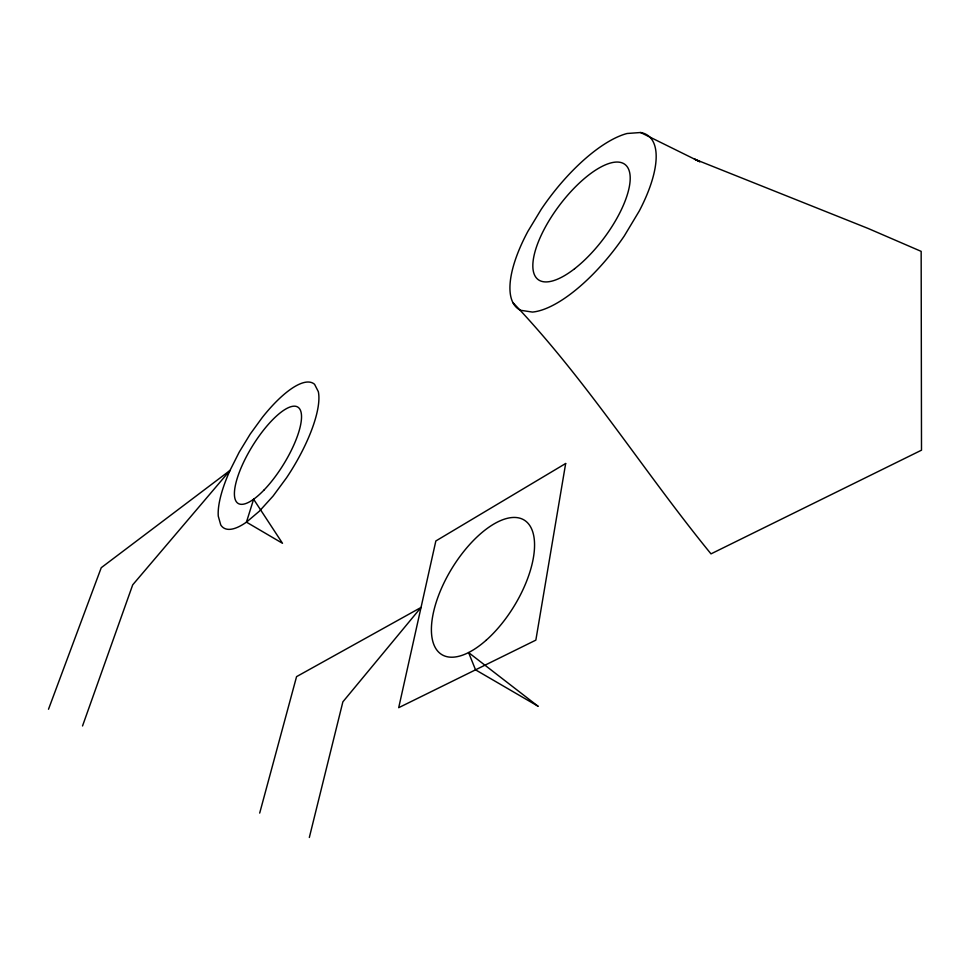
<?xml version="1.0" encoding="UTF-8"?>
<svg xmlns="http://www.w3.org/2000/svg" width="970" height="970" viewBox="0 0 970 970"><rect width="100%" height="100%" fill="white"/><g stroke="black" fill="none" stroke-linecap="round" stroke-linejoin="round"><path stroke-width="1.45" d="M309.333 837.486L342.871 701.843L421.029 607.45L296.565 676.636L259.693 813.09M82.523 725.972L132.696 584.861L229.987 470.462L239.214 452.129L250.224 434.063L262.397 417.33A85.045 27.099 -58.2 0 1 314.595 384.35L318.318 391.637A85.045 27.099 -58.2 0 1 286.514 477.834L273.091 496.046L259.39 511.178L246.453 522.139A85.045 27.099 -58.2 0 1 220.748 524.928L218.274 516.161A85.045 27.099 -58.2 0 1 229.987 470.462L101.244 567.705L48.5 709.252M640.624 132.514L627.081 133.496A108.276 41.552 -53 0 0 541.26 209.277L527.874 231.406A108.276 41.552 -53 0 0 520.502 310.267L532.445 312.073A108.276 41.552 -53 0 0 624.304 235.928L639.279 210.987A108.276 41.552 -53 0 0 640.624 132.514L699.891 161.772L694.423 159.092L868.053 228.423L921.16 251.363L921.5 450.177L710.998 553.87C643.486 471.238 586.704 380.058 512.912 302.591M565.668 463.502L535.852 640.127L398.706 707.676L435.845 540.969L565.668 463.502M253.619 499.247L246.453 522.139L282.5 543.297L253.619 499.247M537.974 706.184L475.542 669.834L468.583 652.555L537.974 706.184M485.97 640.406A78.873 36.375 -58.5 0 0 526.067 521.411A78.873 36.375 -58.5 0 0 436.888 600.163A78.873 36.375 -58.5 0 0 485.97 640.406M263.84 490.214A56.66 18.042 -58.2 0 0 298.857 407.921A56.66 18.042 -58.2 0 0 241.19 467.601A56.66 18.042 -58.2 0 0 263.84 490.214M574.543 268.775A72.107 27.645 -53 0 0 626.717 166.125A72.107 27.645 -53 0 0 543.285 231.018A72.107 27.645 -53 0 0 574.543 268.775"/></g></svg>
